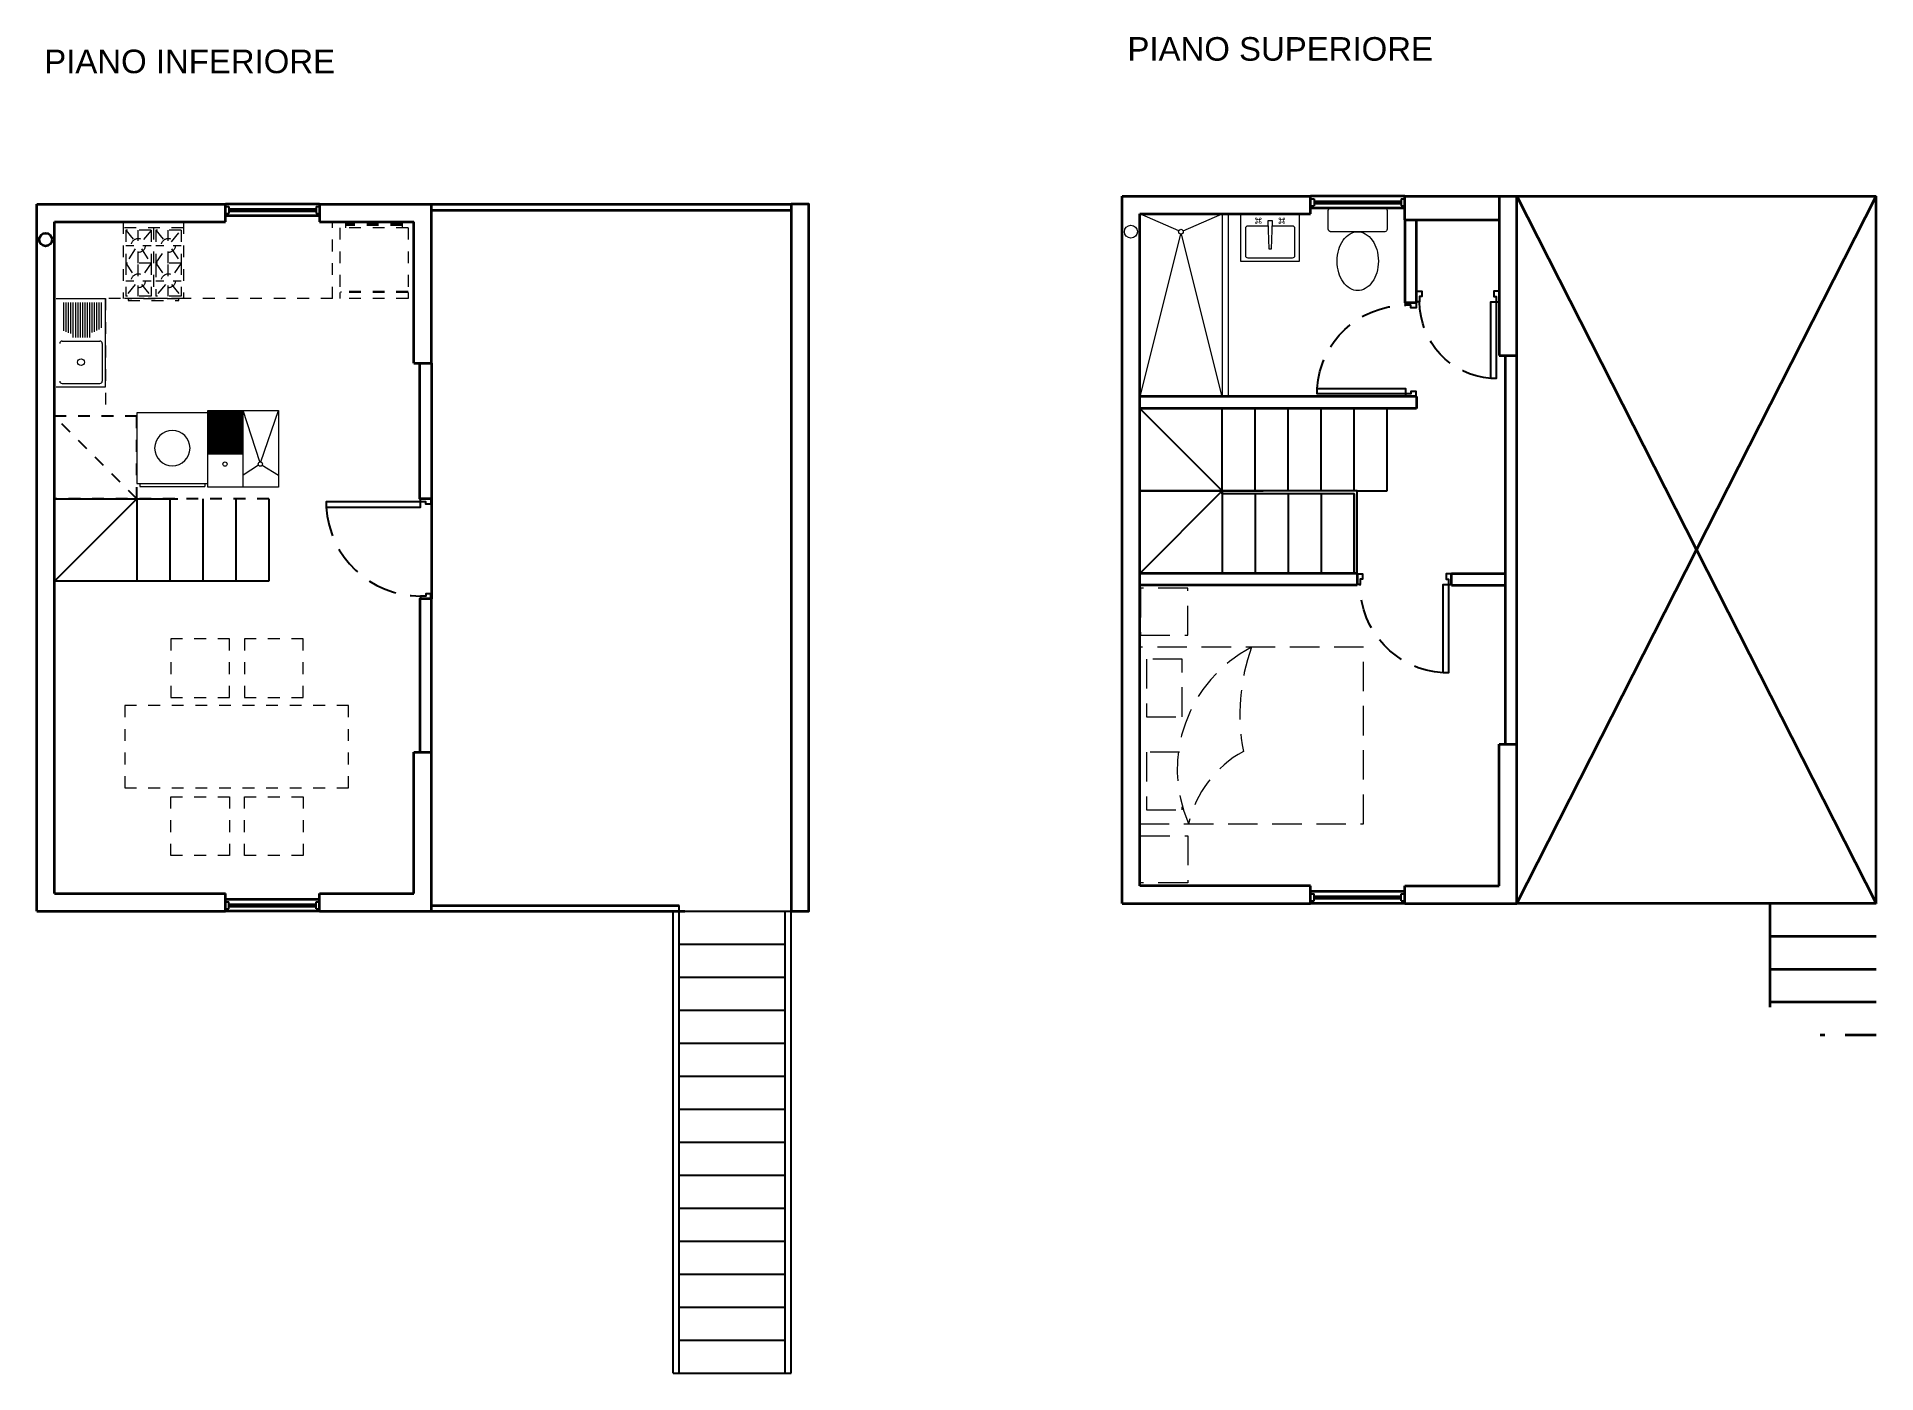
# Model space of a CAD drawing. Header units: inches. Extents: x 14.4 to 30, y 13.7 to 25.
import ezdxf

# ---------------------------------------------------------------- set-up
doc = ezdxf.new("R2010")
doc.units = ezdxf.units.IN
doc.header["$MEASUREMENT"] = 0
doc.linetypes.add('DASHDOT', pattern=[1, 0.5, -0.25, 0, -0.25])
doc.linetypes.add('HIDDEN', pattern=[0.375, 0.25, -0.125])
for name, color, linetype, lineweight in [('A-DOOR-FULL', 4, 'Continuous', 25), ('A-FLOR-LEVL', 7, 'Continuous', 35), ('A-FLOR-STRS', 4, 'Continuous', 25), ('A-FURN', 8, 'Continuous', 18), ('A-GLAZ-FULL', 4, 'Continuous', 25), ('A-WALL-FULL-EXTR', 7, 'Continuous', 35), ('A-WALL-FULL-INTR', 7, 'Continuous', 35)]:
    doc.layers.add(name, color=color, linetype=linetype, lineweight=lineweight)
doc.styles.get("Standard").update_dxf_attribs({"font": 'Arial.ttf'})

# ---------------------------------------------------------------- blocks, each defined once
blk = doc.blocks.new('DOOR-80')
for points in [[(-0.07, 0.89), (-0.07, 0.09), (-0.025, 0.09), (-0.025, 0.89), (-0.07, 0.89)], [(-0.825, 0.09), (-0.85, 0.09), (-0.85, 0), (-0.805, 0), (-0.805, 0.045), (-0.825, 0.045), (-0.825, 0.09)], [(-0.025, 0.09), (0, 0.09), (0, 0), (-0.045, 0), (-0.045, 0.045), (-0.025, 0.045), (-0.025, 0.09)]]:
    blk.add_lwpolyline(points)
at = {"linetype": 'HIDDEN'}
blk.add_arc((-0.023, 0.089), 0.802, 93.3811, 179.9341, dxfattribs=at)
blk = doc.blocks.new('LAVADORA-PL')
for p, q in [((0, 0), (0, 0.6)), ((0, 0.6), (0.6, 0.6)), ((0.6, 0.6), (0.6, 0)), ((0.625, 0.575), (0.625, 0.025)), ((0.6, 0), (0, 0))]:
    blk.add_line(p, q)
for points in [[(0.6, 0.575), (0.625, 0.575)], [(0.6, 0.025), (0.625, 0.025)]]:
    blk.add_lwpolyline(points)
blk.add_circle((0.3, 0.3), 0.15)
blk = doc.blocks.new('INOD')
for p, q in [((0.23, 0), (-0.23, 0)), ((-0.25, -0.02), (-0.25, -0.18)), ((0.25, -0.18), (0.25, -0.02)), ((-0.23, -0.2), (0.23, -0.2))]:
    blk.add_line(p, q)
blk.add_lwpolyline([(-0.175, -0.45, 0.07067), (-0.161, -0.549, 0.082314), (-0.124, -0.627, 0.106842), (-0.063, -0.683, 0.13438), (0, -0.7, 0.13438), (0.063, -0.683, 0.106842), (0.124, -0.627, 0.082314), (0.161, -0.549, 0.07067), (0.175, -0.45, 0.07067), (0.161, -0.351, 0.082314), (0.124, -0.273, 0.106842), (0.063, -0.217, 0.13438), (0, -0.2, 0.13438), (-0.063, -0.217, 0.106842), (-0.124, -0.273, 0.082314), (-0.161, -0.351, 0.07067)], format="xyb", close=True)
for centre, start, end in [((-0.23, -0.02), 90, 180), ((0.23, -0.02), 0, 90), ((-0.23, -0.18), 180, 270), ((0.23, -0.18), 270, 0)]:
    blk.add_arc(centre, 0.02, start, end)
blk = doc.blocks.new('DOOR-75')
for points in [[(-0.07, 0.84), (-0.07, 0.09), (-0.025, 0.09), (-0.025, 0.84), (-0.07, 0.84)], [(-0.775, 0.09), (-0.8, 0.09), (-0.8, 0), (-0.755, 0), (-0.755, 0.045), (-0.775, 0.045), (-0.775, 0.09)], [(-0.025, 0.09), (0, 0.09), (0, 0), (-0.045, 0), (-0.045, 0.045), (-0.025, 0.045), (-0.025, 0.09)]]:
    blk.add_lwpolyline(points)
at = {"linetype": 'HIDDEN'}
blk.add_arc((-0.023, 0.089), 0.752, 93.6181, 179.9249, dxfattribs=at)
blk = doc.blocks.new('DOOR-65')
for points in [[(-0.07, 0.74), (-0.07, 0.09), (-0.025, 0.09), (-0.025, 0.74), (-0.07, 0.74)], [(-0.675, 0.09), (-0.7, 0.09), (-0.7, 0), (-0.655, 0), (-0.655, 0.045), (-0.675, 0.045), (-0.675, 0.09)], [(-0.025, 0.09), (0, 0.09), (0, 0), (-0.045, 0), (-0.045, 0.045), (-0.025, 0.045), (-0.025, 0.09)]]:
    blk.add_lwpolyline(points)
at = {"linetype": 'HIDDEN'}
blk.add_arc((-0.022, 0.089), 0.653, 94.2076, 179.8995, dxfattribs=at)

msp = doc.modelspace()

# ---------------------------------------------------------------- linework, layer by layer
at = {"layer": 'A-FLOR-LEVL'}
for p, q in [((16.811, 23.585), (16.011, 23.585)), ((17.761, 23.585), (20.811, 23.585)), ((26.02, 23.652), (25.22, 23.652)), ((26.97, 23.652), (30.02, 23.652)), ((16.811, 23.485), (16.011, 23.485)), ((17.761, 23.535), (20.811, 23.535)), ((26.02, 23.552), (25.22, 23.552)), ((16.811, 17.685), (16.011, 17.685)), ((26.02, 17.752), (25.22, 17.752)), ((26.02, 17.652), (25.22, 17.652)), ((29.12, 16.77), (29.12, 17.652)), ((16.811, 17.585), (16.011, 17.585)), ((17.761, 17.635), (19.861, 17.635)), ((17.761, 17.585), (19.911, 17.585)), ((30.02, 17.372), (29.12, 17.372)), ((30.02, 17.092), (29.12, 17.092)), ((30.02, 16.812), (29.12, 16.812)), ((29.583, 16.532), (29.545, 16.532)), ((30.02, 16.532), (29.757, 16.532))]:
    msp.add_line(p, q, dxfattribs=at)
at = {"layer": 'A-FLOR-LEVL', "color": 8}
msp.add_line((30.02, 17.652), (26.97, 17.652), dxfattribs=at)
at = {"layer": 'A-FLOR-LEVL'}
for points in [[(26.97, 17.652), (30.02, 23.652)], [(26.97, 23.652), (30.02, 17.652)], [(17.761, 21.085), (17.761, 20.235)]]:
    msp.add_lwpolyline(points, dxfattribs=at)
msp.add_circle((14.486, 23.285), 0.055, dxfattribs=at)
at = {"layer": 'A-FLOR-STRS', "linetype": 'HIDDEN', "ltscale": 0.001}
for p, q in [((15.261, 21.785), (14.561, 21.785)), ((15.261, 21.085), (14.561, 21.785)), ((15.261, 21.085), (15.261, 21.785)), ((16.381, 21.085), (14.561, 21.085))]:
    msp.add_line(p, q, dxfattribs=at)
at = {"layer": 'A-FLOR-STRS'}
for p, q in [((24.47, 21.152), (23.77, 21.852)), ((24.47, 21.152), (24.47, 21.852)), ((24.75, 21.152), (24.75, 21.852)), ((25.03, 21.152), (25.03, 21.852)), ((25.31, 21.152), (25.31, 21.852)), ((25.59, 21.152), (25.59, 21.852)), ((25.87, 21.152), (25.87, 21.852)), ((14.561, 21.085), (15.609, 21.085)), ((15.261, 21.085), (15.261, 20.385)), ((15.541, 21.085), (15.541, 20.385)), ((15.821, 21.085), (15.821, 20.385)), ((16.101, 21.085), (16.101, 20.385)), ((16.381, 21.085), (16.381, 20.385)), ((24.47, 21.152), (23.77, 21.152)), ((23.77, 21.152), (24.818, 21.152)), ((24.47, 21.152), (23.77, 20.452)), ((24.47, 21.152), (24.47, 20.452)), ((24.47, 21.127), (24.47, 21.152)), ((24.75, 21.127), (24.75, 20.452)), ((25.03, 21.127), (25.03, 20.452)), ((25.31, 21.127), (25.31, 20.452)), ((25.59, 21.127), (25.59, 20.452)), ((25.615, 21.152), (25.87, 21.152)), ((16.381, 20.385), (14.561, 20.385)), ((19.811, 13.665), (19.811, 17.585)), ((19.861, 13.665), (19.861, 17.635)), ((19.861, 17.585), (20.811, 17.585)), ((20.761, 13.665), (20.761, 17.585)), ((20.811, 13.665), (20.811, 17.585)), ((19.861, 17.305), (20.761, 17.305)), ((19.861, 17.025), (20.761, 17.025)), ((19.861, 16.745), (20.761, 16.745)), ((19.861, 16.465), (20.761, 16.465)), ((19.861, 16.185), (20.761, 16.185)), ((19.861, 15.905), (20.761, 15.905)), ((19.861, 15.625), (20.761, 15.625)), ((19.861, 15.345), (20.761, 15.345)), ((19.861, 15.065), (20.761, 15.065)), ((19.861, 14.785), (20.761, 14.785)), ((19.861, 14.505), (20.761, 14.505)), ((19.861, 14.225), (20.761, 14.225)), ((19.861, 13.945), (20.761, 13.945)), ((19.811, 13.665), (20.811, 13.665))]:
    msp.add_line(p, q, dxfattribs=at)
at = {"layer": 'A-FLOR-STRS', "linetype": 'DASHDOT', "ltscale": 15}
msp.add_line((15.261, 21.085), (14.561, 20.385), dxfattribs=at)
at = {"layer": 'A-FLOR-STRS'}
for points in [[(25.615, 20.452), (25.615, 21.152), (24.47, 21.152)], [(25.59, 20.452), (25.59, 21.127), (24.47, 21.127)]]:
    msp.add_lwpolyline(points, dxfattribs=at)
at = {"layer": 'A-FURN', "linetype": 'HIDDEN', "ltscale": 0.001}
for p, q in [((15.145, 23.435), (15.145, 22.785)), ((15.655, 23.435), (15.655, 22.785)), ((16.921, 22.785), (16.921, 23.435)), ((17.511, 23.435), (17.031, 23.435)), ((17.031, 23.435), (17.031, 23.385)), ((17.511, 23.415), (17.031, 23.415)), ((17.511, 23.435), (17.511, 23.385)), ((15.655, 23.385), (15.145, 23.385)), ((15.165, 23.365), (15.247, 23.265)), ((15.38, 23.365), (15.165, 23.365)), ((15.165, 23.365), (15.165, 23.085)), ((15.272, 23.274), (15.272, 23.365)), ((15.38, 23.361), (15.298, 23.265)), ((15.38, 23.365), (15.38, 23.085)), ((15.4, 23.385), (15.4, 22.785)), ((15.42, 23.365), (15.502, 23.265)), ((15.42, 23.365), (15.42, 23.061)), ((15.635, 23.365), (15.42, 23.365)), ((15.527, 23.274), (15.527, 23.365)), ((15.553, 23.265), (15.635, 23.365)), ((15.635, 23.365), (15.635, 23.085)), ((16.981, 23.385), (16.981, 22.845)), ((17.561, 23.385), (16.981, 23.385)), ((17.511, 23.405), (17.031, 23.405)), ((17.561, 23.385), (17.561, 22.845)), ((15.165, 23.235), (15.233, 23.235)), ((15.247, 23.205), (15.165, 23.085)), ((15.272, 23.085), (15.272, 23.195)), ((15.298, 23.205), (15.38, 23.085)), ((15.312, 23.235), (15.38, 23.235)), ((15.42, 23.235), (15.488, 23.235)), ((15.42, 23.085), (15.502, 23.205)), ((15.527, 23.085), (15.527, 23.195)), ((15.553, 23.205), (15.635, 23.085)), ((15.567, 23.235), (15.635, 23.235)), ((15.165, 23.085), (15.247, 22.965)), ((15.165, 23.085), (15.165, 22.805)), ((15.38, 23.085), (15.165, 23.085)), ((15.272, 22.974), (15.272, 23.085)), ((15.38, 23.085), (15.298, 22.965)), ((15.38, 23.085), (15.38, 22.805)), ((15.42, 23.085), (15.502, 22.965)), ((15.635, 23.085), (15.42, 23.085)), ((15.42, 23.065), (15.42, 22.805)), ((15.527, 22.974), (15.527, 23.085)), ((15.635, 23.085), (15.553, 22.965)), ((15.635, 23.085), (15.635, 22.805)), ((15.165, 22.935), (15.233, 22.935)), ((15.247, 22.905), (15.165, 22.805)), ((15.38, 22.805), (15.165, 22.805)), ((15.272, 22.805), (15.272, 22.895)), ((15.298, 22.905), (15.38, 22.805)), ((15.312, 22.935), (15.38, 22.935)), ((15.42, 22.935), (15.488, 22.935)), ((15.502, 22.905), (15.42, 22.805)), ((15.635, 22.805), (15.42, 22.805)), ((15.527, 22.805), (15.527, 22.895)), ((15.553, 22.905), (15.635, 22.805)), ((15.567, 22.935), (15.635, 22.935)), ((17.561, 22.845), (16.981, 22.845)), ((17.561, 22.835), (16.981, 22.835)), ((16.981, 22.835), (16.981, 22.785)), ((16.991, 22.845), (16.991, 22.835)), ((17.551, 22.845), (17.551, 22.835)), ((17.561, 22.835), (17.561, 22.785)), ((16.921, 22.785), (14.995, 22.785)), ((14.995, 22.785), (14.995, 21.785)), ((15.655, 22.785), (15.145, 22.785)), ((17.561, 22.785), (16.981, 22.785)), ((15.547, 19.898), (15.547, 19.398)), ((16.047, 19.898), (15.547, 19.898)), ((16.047, 19.398), (16.047, 19.898)), ((16.672, 19.898), (16.172, 19.898)), ((16.172, 19.898), (16.172, 19.398)), ((16.672, 19.398), (16.672, 19.898)), ((15.547, 19.398), (16.047, 19.398)), ((16.172, 19.398), (16.672, 19.398)), ((17.057, 19.331), (15.157, 19.331)), ((15.157, 19.331), (15.157, 18.631)), ((17.057, 18.631), (17.057, 19.331)), ((15.157, 18.631), (17.057, 18.631)), ((15.547, 18.057), (15.547, 18.557)), ((15.547, 18.557), (16.047, 18.557)), ((16.047, 18.557), (16.047, 18.057)), ((16.172, 18.557), (16.672, 18.557)), ((16.172, 18.057), (16.172, 18.557)), ((16.672, 18.557), (16.672, 18.057)), ((16.047, 18.057), (15.547, 18.057)), ((16.672, 18.057), (16.172, 18.057))]:
    msp.add_line(p, q, dxfattribs=at)
at = {"layer": 'A-FURN'}
for p, q in [((24.102, 23.359), (23.77, 23.502)), ((24.138, 23.359), (24.47, 23.502)), ((24.47, 23.502), (24.47, 21.952)), ((24.52, 23.502), (24.52, 21.952)), ((24.626, 23.502), (24.626, 23.102)), ((25.126, 23.102), (25.126, 23.502)), ((24.115, 23.332), (23.77, 21.952)), ((24.47, 21.952), (24.125, 23.332)), ((24.667, 23.38), (24.667, 23.15)), ((24.859, 23.4), (24.687, 23.4)), ((25.067, 23.4), (24.895, 23.4)), ((25.087, 23.15), (25.087, 23.38)), ((24.626, 23.102), (25.126, 23.102)), ((24.687, 23.13), (25.067, 23.13)), ((14.575, 22.785), (14.995, 22.785)), ((14.638, 22.751), (14.638, 22.511)), ((14.658, 22.751), (14.658, 22.501)), ((14.678, 22.751), (14.678, 22.494)), ((14.698, 22.751), (14.698, 22.488)), ((14.718, 22.751), (14.718, 22.455)), ((14.738, 22.751), (14.738, 22.455)), ((14.758, 22.751), (14.758, 22.455)), ((14.778, 22.751), (14.778, 22.455)), ((14.798, 22.751), (14.798, 22.455)), ((14.818, 22.751), (14.818, 22.455)), ((14.838, 22.751), (14.838, 22.455)), ((14.858, 22.751), (14.858, 22.455)), ((14.878, 22.751), (14.878, 22.495)), ((14.898, 22.751), (14.898, 22.502)), ((14.918, 22.751), (14.918, 22.512)), ((14.938, 22.751), (14.938, 22.523)), ((14.958, 22.751), (14.958, 22.537)), ((14.995, 22.035), (14.995, 22.785)), ((14.626, 22.424), (14.946, 22.424)), ((14.966, 22.404), (14.966, 22.084)), ((14.575, 22.035), (14.995, 22.035)), ((14.626, 22.064), (14.946, 22.064)), ((15.861, 21.185), (15.861, 21.835)), ((15.861, 21.835), (16.461, 21.835)), ((15.861, 21.826), (16.161, 21.826)), ((15.861, 21.816), (16.161, 21.816)), ((15.861, 21.806), (16.161, 21.806)), ((15.861, 21.796), (16.161, 21.796)), ((15.861, 21.786), (16.161, 21.786)), ((15.861, 21.776), (16.161, 21.776)), ((15.861, 21.766), (16.161, 21.766)), ((15.861, 21.756), (16.161, 21.756)), ((15.861, 21.746), (16.161, 21.746)), ((15.861, 21.736), (16.161, 21.736)), ((15.861, 21.736), (16.161, 21.736)), ((15.861, 21.726), (16.161, 21.726)), ((15.861, 21.716), (16.161, 21.716)), ((15.861, 21.706), (16.161, 21.706)), ((16.303, 21.398), (16.161, 21.835)), ((16.161, 21.185), (16.161, 21.835)), ((16.313, 21.398), (16.461, 21.835)), ((16.461, 21.835), (16.461, 21.185)), ((15.861, 21.696), (16.161, 21.696)), ((15.861, 21.686), (16.161, 21.686)), ((15.861, 21.676), (16.161, 21.676)), ((15.861, 21.666), (16.161, 21.666)), ((15.861, 21.656), (16.161, 21.656)), ((15.861, 21.656), (16.161, 21.656)), ((15.861, 21.646), (16.161, 21.646)), ((15.861, 21.646), (16.161, 21.646)), ((15.861, 21.636), (16.161, 21.636)), ((15.861, 21.636), (16.161, 21.636)), ((15.861, 21.626), (16.161, 21.626)), ((15.861, 21.626), (16.161, 21.626)), ((15.861, 21.616), (16.161, 21.616)), ((15.861, 21.616), (16.161, 21.616)), ((15.861, 21.606), (16.161, 21.606)), ((15.861, 21.596), (16.161, 21.596)), ((15.861, 21.586), (16.161, 21.586)), ((15.861, 21.576), (16.161, 21.576)), ((15.861, 21.566), (16.161, 21.566)), ((15.861, 21.556), (16.161, 21.556)), ((15.861, 21.546), (16.161, 21.546)), ((15.861, 21.536), (16.161, 21.536)), ((15.861, 21.526), (16.161, 21.526)), ((15.861, 21.516), (16.161, 21.516)), ((15.861, 21.506), (16.161, 21.506)), ((15.861, 21.496), (16.161, 21.496)), ((15.861, 21.486), (16.161, 21.486)), ((15.861, 21.476), (16.161, 21.476)), ((15.861, 21.466), (16.161, 21.466)), ((16.292, 21.37), (16.161, 21.285)), ((16.323, 21.371), (16.461, 21.285)), ((16.461, 21.185), (15.861, 21.185))]:
    msp.add_line(p, q, dxfattribs=at)
at = {"layer": 'A-FURN', "linetype": 'HIDDEN'}
for p, q in [((24.177, 20.327), (23.777, 20.327)), ((23.777, 20.327), (23.777, 19.928)), ((24.177, 19.928), (24.177, 20.327)), ((23.77, 19.827), (23.77, 18.327)), ((25.67, 19.827), (23.77, 19.827)), ((23.777, 19.928), (24.177, 19.928)), ((25.67, 18.327), (25.67, 19.827)), ((23.77, 18.327), (25.67, 18.327)), ((23.777, 17.827), (23.777, 18.225)), ((23.777, 18.225), (24.177, 18.225)), ((24.177, 18.225), (24.177, 17.827)), ((24.177, 17.827), (23.777, 17.827))]:
    msp.add_line(p, q, dxfattribs=at)
at = {"layer": 'A-FURN', "const_width": 0.005}
for points in [[(24.766, 23.462, 1), (24.751, 23.462, 1)], [(24.766, 23.427, -1), (24.751, 23.427, -1)], [(24.764, 23.445, 1), (24.789, 23.445, 1)], [(24.794, 23.469, 1), (24.794, 23.454, 1)], [(24.794, 23.421, -1), (24.794, 23.436, -1)], [(24.966, 23.462, 1), (24.951, 23.462, 1)], [(24.966, 23.427, -1), (24.951, 23.427, -1)], [(24.964, 23.445, 1), (24.989, 23.445, 1)], [(24.994, 23.469, 1), (24.994, 23.454, 1)], [(24.994, 23.421, -1), (24.994, 23.436, -1)]]:
    msp.add_lwpolyline(points, format="xyb", close=True, dxfattribs=at)
at = {"layer": 'A-FURN'}
msp.add_lwpolyline([(24.867, 23.205), (24.887, 23.205), (24.897, 23.445), (24.857, 23.445)], close=True, dxfattribs=at)
at = {"layer": 'A-FURN', "linetype": 'HIDDEN', "ltscale": 0.001}
msp.add_lwpolyline([(15.616, 22.781), (15.185, 22.781), (15.185, 22.768), (15.616, 22.768)], close=True, dxfattribs=at)
at = {"layer": 'A-FURN', "linetype": 'HIDDEN'}
msp.add_lwpolyline([(24.13, 19.724), (23.827, 19.724), (23.827, 19.236), (24.13, 19.236)], close=True, dxfattribs=at)
msp.add_lwpolyline([(24.108, 18.935), (23.827, 18.935), (23.827, 18.447), (24.13, 18.447), (24.13, 18.472)], dxfattribs=at)
at = {"layer": 'A-FURN', "linetype": 'HIDDEN', "ltscale": 0.001}
for centre in [(15.272, 23.235), (15.527, 23.235), (15.272, 22.935), (15.527, 22.935)]:
    msp.add_circle(centre, 0.0594, dxfattribs=at)
at = {"layer": 'A-FURN'}
for centre, radius in [((23.695, 23.352), 0.055), ((24.12, 23.352), 0.02), ((14.786, 22.244), 0.0284), ((16.008, 21.38), 0.0181), ((16.308, 21.38), 0.0181)]:
    msp.add_circle(centre, radius, dxfattribs=at)
for centre, start, end in [((24.687, 23.38), 90, 180), ((25.067, 23.38), 0, 90), ((24.687, 23.15), 180, 270), ((25.067, 23.15), 270, 0), ((14.626, 22.404), 90, 180), ((14.946, 22.404), 0, 90), ((14.626, 22.084), 180, 270), ((14.946, 22.084), 270, 0)]:
    msp.add_arc(centre, 0.02, start, end, dxfattribs=at)
at = {"layer": 'A-FURN', "linetype": 'HIDDEN'}
for centre, radius, start, end in [((25.26, 18.788), 1.171, 117.4653, 203.2116), ((26.299, 19.256), 1.679, 160.1455, 190.7924), ((25.101, 18.116), 0.941, 118.6672, 167.0769)]:
    msp.add_arc(centre, radius, start, end, dxfattribs=at)
at = {"layer": 'A-GLAZ-FULL'}
for p, q in [((25.22, 23.632), (25.25, 23.632)), ((25.22, 23.572), (25.25, 23.572)), ((25.25, 23.612), (25.99, 23.612)), ((25.25, 23.602), (25.99, 23.602)), ((25.25, 23.592), (25.99, 23.592)), ((25.99, 23.632), (26.02, 23.632)), ((25.99, 23.572), (26.02, 23.572)), ((16.011, 23.565), (16.041, 23.565)), ((16.011, 23.505), (16.041, 23.505)), ((16.041, 23.545), (16.781, 23.545)), ((16.041, 23.535), (16.781, 23.535)), ((16.041, 23.525), (16.781, 23.525)), ((16.781, 23.565), (16.811, 23.565)), ((16.781, 23.505), (16.811, 23.505)), ((16.011, 17.665), (16.041, 17.665)), ((16.041, 17.645), (16.781, 17.645)), ((16.781, 17.665), (16.811, 17.665)), ((25.22, 17.732), (25.25, 17.732)), ((25.22, 17.672), (25.25, 17.672)), ((25.25, 17.712), (25.99, 17.712)), ((25.25, 17.702), (25.99, 17.702)), ((25.25, 17.692), (25.99, 17.692)), ((25.99, 17.732), (26.02, 17.732)), ((25.99, 17.672), (26.02, 17.672)), ((16.011, 17.605), (16.041, 17.605)), ((16.041, 17.635), (16.781, 17.635)), ((16.041, 17.625), (16.781, 17.625)), ((16.781, 17.605), (16.811, 17.605))]:
    msp.add_line(p, q, dxfattribs=at)
at = {"layer": 'A-GLAZ-FULL', "ltscale": 0.001}
for p, q in [((25.25, 23.632), (25.25, 23.572)), ((25.99, 23.632), (25.99, 23.572)), ((16.041, 23.565), (16.041, 23.505)), ((16.781, 23.565), (16.781, 23.505)), ((16.041, 17.605), (16.041, 17.665)), ((16.781, 17.605), (16.781, 17.665)), ((25.25, 17.672), (25.25, 17.732)), ((25.99, 17.672), (25.99, 17.732))]:
    msp.add_line(p, q, dxfattribs=at)
at = {"layer": 'A-WALL-FULL-EXTR'}
for p, q in [((14.411, 17.585), (14.411, 23.585)), ((14.411, 23.585), (16.011, 23.585)), ((16.011, 23.435), (16.011, 23.585)), ((16.811, 23.585), (16.811, 23.435)), ((16.811, 23.585), (17.611, 23.585)), ((17.611, 23.585), (17.761, 23.585)), ((17.761, 22.235), (17.761, 23.585)), ((23.62, 23.652), (25.22, 23.652)), ((23.62, 17.652), (23.62, 23.652)), ((25.22, 23.502), (25.22, 23.652)), ((26.82, 23.652), (26.82, 22.302)), ((26.82, 23.652), (26.97, 23.652)), ((26.97, 22.302), (26.97, 23.652)), ((30.02, 17.652), (30.02, 23.652)), ((14.561, 17.735), (14.561, 23.435)), ((14.561, 23.435), (16.011, 23.435)), ((16.811, 23.435), (17.611, 23.435)), ((17.611, 22.235), (17.611, 23.435)), ((23.77, 21.952), (23.77, 23.502)), ((23.77, 23.502), (25.22, 23.502)), ((17.611, 22.235), (17.761, 22.235)), ((26.82, 22.302), (26.97, 22.302)), ((23.77, 20.452), (23.77, 21.952)), ((23.77, 17.802), (23.77, 20.452)), ((17.611, 18.935), (17.761, 18.935)), ((17.611, 17.735), (17.611, 18.935)), ((17.761, 17.585), (17.761, 18.935)), ((26.82, 17.802), (26.82, 19.002)), ((26.97, 17.652), (26.97, 19.002)), ((25.22, 17.802), (23.77, 17.802)), ((25.22, 17.652), (25.22, 17.802)), ((26.02, 17.652), (26.02, 17.802)), ((26.02, 17.802), (26.82, 17.802)), ((14.561, 17.735), (16.011, 17.735)), ((16.011, 17.585), (16.011, 17.735)), ((16.811, 17.585), (16.811, 17.735)), ((16.811, 17.735), (17.611, 17.735)), ((23.62, 17.652), (25.22, 17.652)), ((26.02, 17.652), (26.82, 17.652)), ((26.82, 17.652), (26.97, 17.652)), ((14.411, 17.585), (16.011, 17.585)), ((16.811, 17.585), (17.611, 17.585)), ((17.611, 17.585), (17.761, 17.585))]:
    msp.add_line(p, q, dxfattribs=at)
msp.add_lwpolyline([(20.811, 23.585), (20.811, 17.585), (20.961, 17.585), (20.961, 23.585)], close=True, dxfattribs=at)
msp.add_lwpolyline([(26.82, 19.002), (26.97, 19.002)], dxfattribs=at)
at = {"layer": 'A-WALL-FULL-INTR'}
for p, q in [((26.02, 23.652), (26.82, 23.652)), ((26.02, 23.452), (26.02, 23.652)), ((26.02, 23.452), (26.82, 23.452)), ((26.87, 22.302), (26.87, 19.002)), ((26.97, 19.002), (26.97, 22.302)), ((26.12, 21.952), (23.77, 21.952)), ((26.12, 21.952), (26.12, 21.852)), ((26.12, 21.852), (23.77, 21.852)), ((25.615, 20.452), (23.77, 20.452)), ((25.615, 20.352), (23.77, 20.352))]:
    msp.add_line(p, q, dxfattribs=at)
for points in [[(26.02, 23.452), (26.02, 22.752), (26.12, 22.752), (26.12, 23.452)], [(17.761, 22.235), (17.761, 21.085), (17.661, 21.085), (17.661, 22.235)], [(25.615, 20.452), (25.615, 20.352)], [(26.415, 20.452), (26.87, 20.452)], [(26.415, 20.352), (26.415, 20.452)], [(26.415, 20.352), (26.87, 20.352)], [(17.761, 18.935), (17.761, 20.235), (17.661, 20.235), (17.661, 18.935)]]:
    msp.add_lwpolyline(points, dxfattribs=at)

# ---------------------------------------------------------------- block references
at = {"layer": 'A-DOOR-FULL', "xscale": -1}
for name, p, rotation in [('DOOR-65', (26.82, 22.847), 180), ('DOOR-75', (26.115, 21.952), 90), ('DOOR-75', (26.415, 20.447), 180)]:
    msp.add_blockref(name, p, dxfattribs=dict(at, rotation=rotation))
at = {"layer": 'A-DOOR-FULL', "rotation": 90}
msp.add_blockref('DOOR-80', (17.756, 21.085), dxfattribs=at)
at = {"layer": 'A-FURN', "xscale": -1}
msp.add_blockref('INOD', (25.62, 23.552), dxfattribs=at)
at = {"layer": 'A-FURN', "xscale": -1, "rotation": 90}
msp.add_blockref('LAVADORA-PL', (15.861, 21.815), dxfattribs=at)

# ---------------------------------------------------------------- texts
at = {"char_height": 0.2, "attachment_point": 1}
for s, insert in [('PIANO SUPERIORE', (23.666, 25.003)), ('PIANO INFERIORE', (14.474, 24.897))]:
    msp.add_mtext_dynamic_manual_height_columns(s, width=2.86639, gutter_width=1, heights=[0], dxfattribs=dict(at, insert=insert))

doc.saveas('drawing.dxf')
